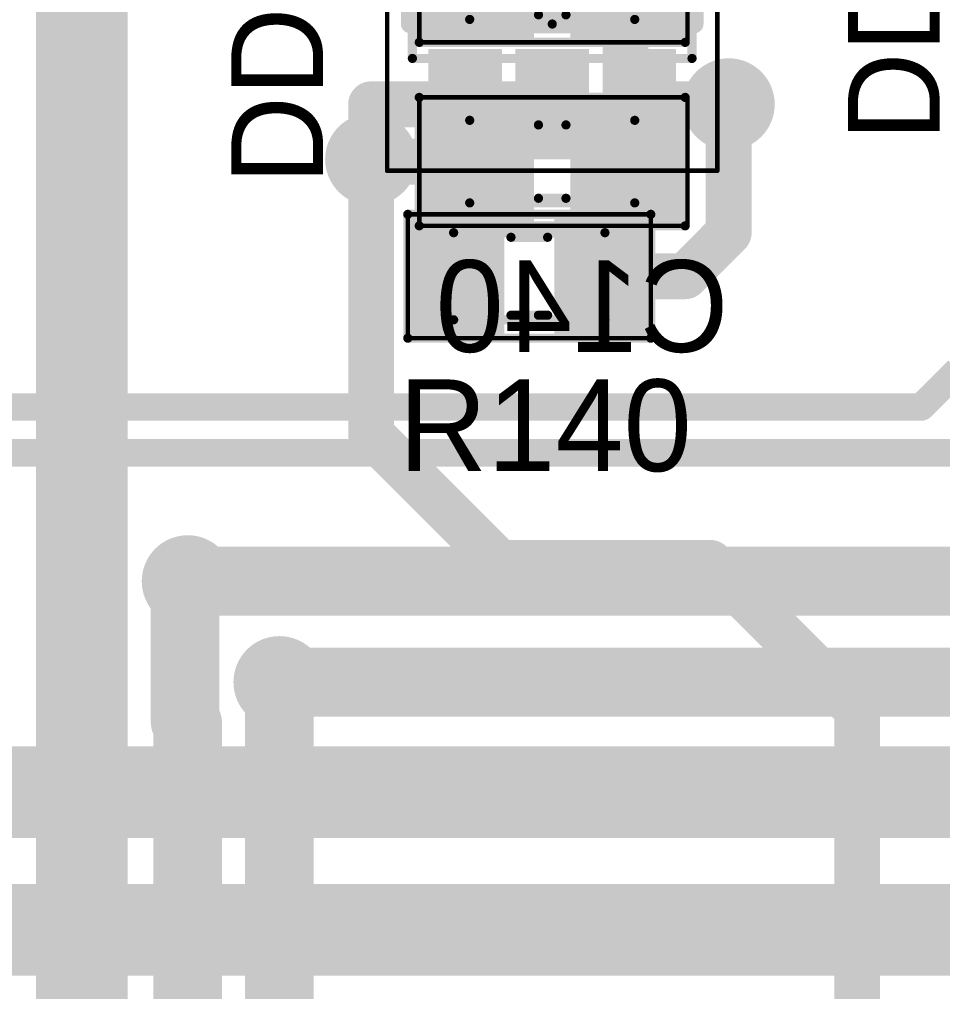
# Model space of a CAD drawing. Header units: millimetres. Extents: x 29 to 180, y 30 to 200.
# Drawn here: x 62.76 to 72.83, y 175.63 to 186.22 of the extents above; entities that cross this region are included whole.
import ezdxf

# ---------------------------------------------------------------- set-up
doc = ezdxf.new("R2010")
doc.units = ezdxf.units.MM
for name, color, linetype in [('BottomLayer', 5, 'Continuous'), ('BottomOverlay', 54, 'Continuous'), ('BottomPaste', 16, 'Continuous'), ('BottomSolder', 6, 'Continuous'), ('Mechanical13', 56, 'Continuous'), ('Mechanical15', 56, 'Continuous'), ('MultiLayer', 9, 'Continuous'), ('TopLayer', 1, 'Continuous'), ('TopOverlay', 2, 'Continuous'), ('TopPaste', 8, 'Continuous'), ('TopSolder', 216, 'Continuous'), ('ViaHoleLayer', 16, 'Continuous')]:
    doc.layers.add(name, color=color, linetype=linetype)

# ---------------------------------------------------------------- blocks, each defined once
blk = doc.blocks.new('SMD_C_0603_B_700')
at = {"layer": 'BottomLayer'}
for points in [[(-1.29999994, 0.5499989), (-1.29999994, -0.5499989), (-0.30000194, 0.5499989), (-0.30000194, -0.5499989)], [(0.2999994, 0.5499989), (0.2999994, -0.5499989), (1.2999974, 0.5499989), (1.2999974, -0.5499989)]]:
    blk.add_solid(points, dxfattribs=at)
at = {"layer": 'BottomOverlay', "const_width": 0.0999998}
for points in [[(-1.44999964, 0.7000011399999999), (-1.44999964, -0.7000011399999999)], [(1.44999964, 0.7000011399999999), (-1.44999964, 0.7000011399999999)], [(1.44999964, 0.7000011399999999), (1.44999964, -0.7000011399999999)], [(0.1499997, 0.40000174), (-0.1499997, 0.40000174)], [(0.1499997, -0.3999992), (-0.1499997, -0.3999992)], [(1.44999964, -0.7000011399999999), (-1.44999964, -0.7000011399999999)]]:
    blk.add_lwpolyline(points, dxfattribs=at)
at = {"layer": 'BottomOverlay', "const_width": 0.0499999}
for points in [[(-1.47499832, 0.7000011399999999, 1), (-1.42500096, 0.7000011399999999, 1)], [(-1.47499832, 0.7000011399999999, 1), (-1.42500096, 0.7000011399999999, 1)], [(1.42500096, 0.7000011399999999, 1), (1.47499832, 0.7000011399999999, 1)], [(1.42500096, 0.7000011399999999, 1), (1.47499832, 0.7000011399999999, 1)], [(-0.17499838, 0.40000174, 1), (-0.12500102, 0.40000174, 1)], [(0.12500102, 0.40000174, 1), (0.17499838, 0.40000174, 1)], [(-0.17499838, -0.3999992, 1), (-0.12500102, -0.3999992, 1)], [(0.12500102, -0.3999992, 1), (0.17499838, -0.3999992, 1)], [(-1.47499832, -0.7000011399999999, 1), (-1.42500096, -0.7000011399999999, 1)], [(-1.47499832, -0.7000011399999999, 1), (-1.42500096, -0.7000011399999999, 1)], [(1.42500096, -0.7000011399999999, 1), (1.47499832, -0.7000011399999999, 1)], [(1.42500096, -0.7000011399999999, 1), (1.47499832, -0.7000011399999999, 1)]]:
    blk.add_lwpolyline(points, format="xyb", close=True, dxfattribs=at)
at = {"layer": 'BottomPaste'}
for points in [[(-1.29999994, 0.5499989), (-1.29999994, -0.5499989), (-0.30000194, 0.5499989), (-0.30000194, -0.5499989)], [(0.2999994, 0.5499989), (0.2999994, -0.5499989), (1.2999974, 0.5499989), (1.2999974, -0.5499989)]]:
    blk.add_solid(points, dxfattribs=at)
at = {"layer": 'BottomSolder'}
for points in [[(-1.40159994, 0.6515989), (-1.40159994, -0.6515989), (-0.19840194, 0.6515989), (-0.19840194, -0.6515989)], [(0.1983994, 0.6515989), (0.1983994, -0.6515989), (1.4015974, 0.6515989), (1.4015974, -0.6515989)]]:
    blk.add_solid(points, dxfattribs=at)
at = {"layer": 'Mechanical13', "const_width": 0.0999998}
for points in [[(-0.90000074, 0.45000164), (-0.90000074, -0.4499991)], [(0.8999982, 0.45000164), (-0.90000074, 0.45000164)], [(0.8999982, 0.45000164), (0.8999982, -0.4499991)], [(0.8999982, -0.4499991), (-0.90000074, -0.4499991)]]:
    blk.add_lwpolyline(points, dxfattribs=at)
at = {"layer": 'Mechanical13', "const_width": 0.0499999}
for points in [[(-0.9249994199999999, 0.45000164, 1), (-0.8750020599999999, 0.45000164, 1)], [(-0.9249994199999999, 0.45000164, 1), (-0.8750020599999999, 0.45000164, 1)], [(0.8749995199999999, 0.45000164, 1), (0.9249968799999999, 0.45000164, 1)], [(0.8749995199999999, 0.45000164, 1), (0.9249968799999999, 0.45000164, 1)], [(-0.9249994199999999, -0.4499991, 1), (-0.8750020599999999, -0.4499991, 1)], [(-0.9249994199999999, -0.4499991, 1), (-0.8750020599999999, -0.4499991, 1)], [(0.8749995199999999, -0.4499991, 1), (0.9249968799999999, -0.4499991, 1)], [(0.8749995199999999, -0.4499991, 1), (0.9249968799999999, -0.4499991, 1)]]:
    blk.add_lwpolyline(points, format="xyb", close=True, dxfattribs=at)
at = {"layer": 'Mechanical15', "const_width": 0.0499999}
for points in [[(-1.47500086, 0.7000011399999999), (-1.47500086, -0.7000011399999999)], [(1.44999964, 0.7000011399999999), (-1.47500086, 0.7000011399999999)], [(1.44999964, 0.7000011399999999), (1.44999964, -0.7000011399999999)], [(1.44999964, -0.7000011399999999), (-1.47500086, -0.7000011399999999)]]:
    blk.add_lwpolyline(points, dxfattribs=at)
at = {"layer": 'Mechanical15', "const_width": 0.02499868}
for points in [[(-1.4875002, 0.7000011399999999, 1), (-1.46250152, 0.7000011399999999, 1)], [(-1.4875002, 0.7000011399999999, 1), (-1.46250152, 0.7000011399999999, 1)], [(1.4375003, 0.7000011399999999, 1), (1.46249898, 0.7000011399999999, 1)], [(1.4375003, 0.7000011399999999, 1), (1.46249898, 0.7000011399999999, 1)], [(-1.4875002, -0.7000011399999999, 1), (-1.46250152, -0.7000011399999999, 1)], [(-1.4875002, -0.7000011399999999, 1), (-1.46250152, -0.7000011399999999, 1)], [(1.4375003, -0.7000011399999999, 1), (1.46249898, -0.7000011399999999, 1)], [(1.4375003, -0.7000011399999999, 1), (1.46249898, -0.7000011399999999, 1)]]:
    blk.add_lwpolyline(points, format="xyb", close=True, dxfattribs=at)
blk = doc.blocks.new('SMD_C_0603_B_702')
at = {"layer": 'BottomLayer'}
for points in [[(-1.29999994, 0.5499989), (-1.29999994, -0.5499989), (-0.30000194, 0.5499989), (-0.30000194, -0.5499989)], [(0.2999994, 0.5499989), (0.2999994, -0.5499989), (1.2999974, 0.5499989), (1.2999974, -0.5499989)]]:
    blk.add_solid(points, dxfattribs=at)
at = {"layer": 'BottomOverlay', "const_width": 0.0999998}
for points in [[(-1.44999964, 0.7000011399999999), (-1.44999964, -0.7000011399999999)], [(1.44999964, 0.7000011399999999), (-1.44999964, 0.7000011399999999)], [(1.44999964, 0.7000011399999999), (1.44999964, -0.7000011399999999)], [(0.1499997, 0.40000174), (-0.1499997, 0.40000174)], [(0.1499997, -0.3999992), (-0.1499997, -0.3999992)], [(1.44999964, -0.7000011399999999), (-1.44999964, -0.7000011399999999)]]:
    blk.add_lwpolyline(points, dxfattribs=at)
at = {"layer": 'BottomOverlay', "const_width": 0.0499999}
for points in [[(-1.47499832, 0.7000011399999999, 1), (-1.42500096, 0.7000011399999999, 1)], [(-1.47499832, 0.7000011399999999, 1), (-1.42500096, 0.7000011399999999, 1)], [(1.42500096, 0.7000011399999999, 1), (1.47499832, 0.7000011399999999, 1)], [(1.42500096, 0.7000011399999999, 1), (1.47499832, 0.7000011399999999, 1)], [(-0.17499838, 0.40000174, 1), (-0.12500102, 0.40000174, 1)], [(0.12500102, 0.40000174, 1), (0.17499838, 0.40000174, 1)], [(-0.17499838, -0.3999992, 1), (-0.12500102, -0.3999992, 1)], [(0.12500102, -0.3999992, 1), (0.17499838, -0.3999992, 1)], [(-1.47499832, -0.7000011399999999, 1), (-1.42500096, -0.7000011399999999, 1)], [(-1.47499832, -0.7000011399999999, 1), (-1.42500096, -0.7000011399999999, 1)], [(1.42500096, -0.7000011399999999, 1), (1.47499832, -0.7000011399999999, 1)], [(1.42500096, -0.7000011399999999, 1), (1.47499832, -0.7000011399999999, 1)]]:
    blk.add_lwpolyline(points, format="xyb", close=True, dxfattribs=at)
at = {"layer": 'BottomPaste'}
for points in [[(-1.29999994, 0.5499989), (-1.29999994, -0.5499989), (-0.30000194, 0.5499989), (-0.30000194, -0.5499989)], [(0.2999994, 0.5499989), (0.2999994, -0.5499989), (1.2999974, 0.5499989), (1.2999974, -0.5499989)]]:
    blk.add_solid(points, dxfattribs=at)
at = {"layer": 'BottomSolder'}
for points in [[(-1.40159994, 0.6515989), (-1.40159994, -0.6515989), (-0.19840194, 0.6515989), (-0.19840194, -0.6515989)], [(0.1983994, 0.6515989), (0.1983994, -0.6515989), (1.4015974, 0.6515989), (1.4015974, -0.6515989)]]:
    blk.add_solid(points, dxfattribs=at)
at = {"layer": 'Mechanical13', "const_width": 0.0999998}
for points in [[(-0.90000074, 0.45000164), (-0.90000074, -0.4499991)], [(0.8999982, 0.45000164), (-0.90000074, 0.45000164)], [(0.8999982, 0.45000164), (0.8999982, -0.4499991)], [(0.8999982, -0.4499991), (-0.90000074, -0.4499991)]]:
    blk.add_lwpolyline(points, dxfattribs=at)
at = {"layer": 'Mechanical13', "const_width": 0.0499999}
for points in [[(-0.9249994199999999, 0.45000164, 1), (-0.8750020599999999, 0.45000164, 1)], [(-0.9249994199999999, 0.45000164, 1), (-0.8750020599999999, 0.45000164, 1)], [(0.8749995199999999, 0.45000164, 1), (0.9249968799999999, 0.45000164, 1)], [(0.8749995199999999, 0.45000164, 1), (0.9249968799999999, 0.45000164, 1)], [(-0.9249994199999999, -0.4499991, 1), (-0.8750020599999999, -0.4499991, 1)], [(-0.9249994199999999, -0.4499991, 1), (-0.8750020599999999, -0.4499991, 1)], [(0.8749995199999999, -0.4499991, 1), (0.9249968799999999, -0.4499991, 1)], [(0.8749995199999999, -0.4499991, 1), (0.9249968799999999, -0.4499991, 1)]]:
    blk.add_lwpolyline(points, format="xyb", close=True, dxfattribs=at)
at = {"layer": 'Mechanical15', "const_width": 0.0499999}
for points in [[(-1.47500086, 0.7000011399999999), (-1.47500086, -0.7000011399999999)], [(1.44999964, 0.7000011399999999), (-1.47500086, 0.7000011399999999)], [(1.44999964, 0.7000011399999999), (1.44999964, -0.7000011399999999)], [(1.44999964, -0.7000011399999999), (-1.47500086, -0.7000011399999999)]]:
    blk.add_lwpolyline(points, dxfattribs=at)
at = {"layer": 'Mechanical15', "const_width": 0.02499868}
for points in [[(-1.4875002, 0.7000011399999999, 1), (-1.46250152, 0.7000011399999999, 1)], [(-1.4875002, 0.7000011399999999, 1), (-1.46250152, 0.7000011399999999, 1)], [(1.4375003, 0.7000011399999999, 1), (1.46249898, 0.7000011399999999, 1)], [(1.4375003, 0.7000011399999999, 1), (1.46249898, 0.7000011399999999, 1)], [(-1.4875002, -0.7000011399999999, 1), (-1.46250152, -0.7000011399999999, 1)], [(-1.4875002, -0.7000011399999999, 1), (-1.46250152, -0.7000011399999999, 1)], [(1.4375003, -0.7000011399999999, 1), (1.46249898, -0.7000011399999999, 1)], [(1.4375003, -0.7000011399999999, 1), (1.46249898, -0.7000011399999999, 1)]]:
    blk.add_lwpolyline(points, format="xyb", close=True, dxfattribs=at)
blk = doc.blocks.new('SOT_23_DBV__762')
at = {"layer": 'Mechanical13', "const_width": 0.0999998}
for points in [[(-0.8750020599999999, 1.52500076), (-0.8750020599999999, -1.52499822)], [(-0.8750020599999999, 1.52500076), (0.8749995199999999, 1.52500076)], [(0.8749995199999999, 1.52500076), (0.8749995199999999, -1.52499822)], [(-0.8750020599999999, -1.52499822), (0.8749995199999999, -1.52499822)]]:
    blk.add_lwpolyline(points, dxfattribs=at)
at = {"layer": 'Mechanical13', "const_width": 0.0499999}
for points in [[(-0.90000074, 1.52500076, 1), (-0.85000338, 1.52500076, 1)], [(-0.90000074, 1.52500076, 1), (-0.85000338, 1.52500076, 1)], [(0.85000084, 1.52500076, 1), (0.8999982, 1.52500076, 1)], [(0.85000084, 1.52500076, 1), (0.8999982, 1.52500076, 1)], [(-0.90000074, -1.52499822, 1), (-0.85000338, -1.52499822, 1)], [(-0.90000074, -1.52499822, 1), (-0.85000338, -1.52499822, 1)], [(0.85000084, -1.52499822, 1), (0.8999982, -1.52499822, 1)], [(0.85000084, -1.52499822, 1), (0.8999982, -1.52499822, 1)]]:
    blk.add_lwpolyline(points, format="xyb", close=True, dxfattribs=at)
at = {"layer": 'Mechanical15'}
for points, const_width in [([(-2.10000088, 1.80000148), (-2.10000088, -1.79999894)], 0.0499999), ([(-2.10000088, 1.80000148), (2.09999834, 1.80000148)], 0.0499999), ([(2.09999834, 1.80000148), (2.09999834, -1.79999894)], 0.0499999), ([(0, 0.50000154), (0, -0.499999)], 0.0999998), ([(-0.50000154, 0), (0.499999, 0)], 0.0999998), ([(-2.10000088, -1.79999894), (2.09999834, -1.79999894)], 0.0499999)]:
    blk.add_lwpolyline(points, dxfattribs=dict(at, const_width=const_width))
for points, const_width in [([(-2.11250022, 1.80000148, 1), (-2.08750154, 1.80000148, 1)], 0.02499868), ([(-2.11250022, 1.80000148, 1), (-2.08750154, 1.80000148, 1)], 0.02499868), ([(2.087499, 1.80000148, 1), (2.11249768, 1.80000148, 1)], 0.02499868), ([(2.087499, 1.80000148, 1), (2.11249768, 1.80000148, 1)], 0.02499868), ([(-0.02499868, 0.50000154, 1), (0.02499868, 0.50000154, 1)], 0.0499999), ([(-0.52500022, 0, 1), (-0.47500286, 0, 1)], 0.0499999), ([(0.47500032, 0, 1), (0.52499768, 0, 1)], 0.0499999), ([(-0.02499868, -0.499999, 1), (0.02499868, -0.499999, 1)], 0.0499999), ([(-2.11250022, -1.79999894, 1), (-2.08750154, -1.79999894, 1)], 0.02499868), ([(-2.11250022, -1.79999894, 1), (-2.08750154, -1.79999894, 1)], 0.02499868), ([(2.087499, -1.79999894, 1), (2.11249768, -1.79999894, 1)], 0.02499868), ([(2.087499, -1.79999894, 1), (2.11249768, -1.79999894, 1)], 0.02499868)]:
    blk.add_lwpolyline(points, format="xyb", close=True, dxfattribs=dict(at, const_width=const_width))
at = {"layer": 'TopLayer'}
for points in [[(-0.8750020599999999, 0.6500012399999999), (-0.8750020599999999, 1.25000004), (-1.87500006, 0.6500012399999999), (-1.87500006, 1.25000004)], [(1.87499752, 0.6500012399999999), (1.87499752, 1.25000004), (0.8749995199999999, 0.6500012399999999), (0.8749995199999999, 1.25000004)], [(-0.8750020599999999, -0.2999994), (-0.8750020599999999, 0.2999994), (-1.87500006, -0.2999994), (-1.87500006, 0.2999994)], [(-0.8750020599999999, -1.2499975), (-0.8750020599999999, -0.6499986999999999), (-1.87500006, -1.2499975), (-1.87500006, -0.6499986999999999)], [(1.87499752, -1.2499975), (1.87499752, -0.6499986999999999), (0.8749995199999999, -1.2499975), (0.8749995199999999, -0.6499986999999999)]]:
    blk.add_solid(points, dxfattribs=at)
at = {"layer": 'TopOverlay'}
for points, const_width in [([(-1.25000004, 1.80000148, 1), (-1.50000208, 1.80000148, 1)], 0.2499995), ([(-1.56250132, 1.80000148, 1), (-1.43750284, 1.80000148, 1)], 0.12499848), ([(-1.31249928, 1.80000148, 1), (-1.1875008, 1.80000148, 1)], 0.12499848), ([(-0.55000144, 1.54999944, 1), (-0.45000164, 1.54999944, 1)], 0.0999998), ([(-0.55000144, 1.54999944, 1), (-0.45000164, 1.54999944, 1)], 0.0999998), ([(0.4499991, 1.54999944, 1), (0.5499989, 1.54999944, 1)], 0.0999998), ([(0.4499991, 1.54999944, 1), (0.5499989, 1.54999944, 1)], 0.0999998), ([(-0.55000144, -1.54999944, 1), (-0.45000164, -1.54999944, 1)], 0.0999998), ([(-0.55000144, -1.54999944, 1), (-0.45000164, -1.54999944, 1)], 0.0999998), ([(0.4499991, -1.54999944, 1), (0.5499989, -1.54999944, 1)], 0.0999998), ([(0.4499991, -1.54999944, 1), (0.5499989, -1.54999944, 1)], 0.0999998)]:
    blk.add_lwpolyline(points, format="xyb", close=True, dxfattribs=dict(at, const_width=const_width))
at = {"layer": 'TopOverlay', "const_width": 0.1999996}
for points in [[(-0.50000154, 1.54999944), (0.499999, 1.54999944)], [(-0.50000154, 1.54999944), (-0.50000154, -1.54999944)], [(0.499999, 1.54999944), (0.499999, -1.54999944)], [(-0.50000154, -1.54999944), (0.499999, -1.54999944)]]:
    blk.add_lwpolyline(points, dxfattribs=at)
at = {"layer": 'TopPaste'}
for points in [[(-0.8750020599999999, 0.6500012399999999), (-0.8750020599999999, 1.25000004), (-1.87500006, 0.6500012399999999), (-1.87500006, 1.25000004)], [(1.87499752, 0.6500012399999999), (1.87499752, 1.25000004), (0.8749995199999999, 0.6500012399999999), (0.8749995199999999, 1.25000004)], [(-0.8750020599999999, -0.2999994), (-0.8750020599999999, 0.2999994), (-1.87500006, -0.2999994), (-1.87500006, 0.2999994)], [(-0.8750020599999999, -1.2499975), (-0.8750020599999999, -0.6499986999999999), (-1.87500006, -1.2499975), (-1.87500006, -0.6499986999999999)], [(1.87499752, -1.2499975), (1.87499752, -0.6499986999999999), (0.8749995199999999, -1.2499975), (0.8749995199999999, -0.6499986999999999)]]:
    blk.add_solid(points, dxfattribs=at)
at = {"layer": 'TopSolder'}
for points in [[(-0.77340206, 0.54840124), (-0.77340206, 1.35160004), (-1.97660006, 0.54840124), (-1.97660006, 1.35160004)], [(1.97659752, 0.54840124), (1.97659752, 1.35160004), (0.77339952, 0.54840124), (0.77339952, 1.35160004)], [(-0.77340206, -0.4015994), (-0.77340206, 0.4015994), (-1.97660006, -0.4015994), (-1.97660006, 0.4015994)], [(-0.77340206, -1.3515975), (-0.77340206, -0.5483987), (-1.97660006, -1.3515975), (-1.97660006, -0.5483987)], [(1.97659752, -1.3515975), (1.97659752, -0.5483987), (0.77339952, -1.3515975), (0.77339952, -0.5483987)]]:
    blk.add_solid(points, dxfattribs=at)
blk = doc.blocks.new('SMD_R_0603_879')
at = {"layer": 'Mechanical13', "const_width": 0.0999998}
for points in [[(-0.8249996199999999, 0.47500032), (-0.8249996199999999, -0.47500032)], [(0.8249996199999999, 0.47500032), (-0.8249996199999999, 0.47500032)], [(0.8249996199999999, 0.47500032), (0.8249996199999999, -0.47500032)], [(0.8249996199999999, -0.47500032), (-0.8249996199999999, -0.47500032)]]:
    blk.add_lwpolyline(points, dxfattribs=at)
at = {"layer": 'Mechanical13', "const_width": 0.0499999}
for points in [[(-0.8499983, 0.47500032, 1), (-0.80000094, 0.47500032, 1)], [(-0.8499983, 0.47500032, 1), (-0.80000094, 0.47500032, 1)], [(0.80000094, 0.47500032, 1), (0.8499983, 0.47500032, 1)], [(0.80000094, 0.47500032, 1), (0.8499983, 0.47500032, 1)], [(-0.8499983, -0.47500032, 1), (-0.80000094, -0.47500032, 1)], [(-0.8499983, -0.47500032, 1), (-0.80000094, -0.47500032, 1)], [(0.80000094, -0.47500032, 1), (0.8499983, -0.47500032, 1)], [(0.80000094, -0.47500032, 1), (0.8499983, -0.47500032, 1)]]:
    blk.add_lwpolyline(points, format="xyb", close=True, dxfattribs=at)
at = {"layer": 'Mechanical15', "const_width": 0.0499999}
for points in [[(-1.32500116, 0.67499992), (-1.32500116, -0.67499992)], [(1.32500116, 0.67499992), (-1.32500116, 0.67499992)], [(1.32500116, 0.67499992), (1.32500116, -0.67499992)], [(1.32500116, -0.67499992), (-1.32500116, -0.67499992)]]:
    blk.add_lwpolyline(points, dxfattribs=at)
at = {"layer": 'Mechanical15', "const_width": 0.02499868}
for points in [[(-1.3375005, 0.67499992, 1), (-1.31250182, 0.67499992, 1)], [(-1.3375005, 0.67499992, 1), (-1.31250182, 0.67499992, 1)], [(1.31250182, 0.67499992, 1), (1.3375005, 0.67499992, 1)], [(1.31250182, 0.67499992, 1), (1.3375005, 0.67499992, 1)], [(-1.3375005, -0.67499992, 1), (-1.31250182, -0.67499992, 1)], [(-1.3375005, -0.67499992, 1), (-1.31250182, -0.67499992, 1)], [(1.31250182, -0.67499992, 1), (1.3375005, -0.67499992, 1)], [(1.31250182, -0.67499992, 1), (1.3375005, -0.67499992, 1)]]:
    blk.add_lwpolyline(points, format="xyb", close=True, dxfattribs=at)
at = {"layer": 'TopLayer'}
for points in [[(-0.37500052, -0.52500022), (-0.37500052, 0.52500022), (-1.17499892, -0.52500022), (-1.17499892, 0.52500022)], [(1.17499892, -0.52500022), (1.17499892, 0.52500022), (0.37500052, -0.52500022), (0.37500052, 0.52500022)]]:
    blk.add_solid(points, dxfattribs=at)
at = {"layer": 'TopOverlay', "const_width": 0.0999998}
for points in [[(1.32500116, 0.67499992), (-1.32500116, 0.67499992)], [(-1.32500116, 0.67499992), (-1.32500116, -0.67499992)], [(1.32500116, 0.67499992), (1.32500116, -0.67499992)], [(-0.0999998, 0.42500042), (-0.1999996, 0.42500042)], [(0.0999998, 0.42500042), (-0.0999998, 0.42500042)], [(0.1999996, 0.42500042), (0.0999998, 0.42500042)], [(0.1999996, -0.42500042), (-0.1999996, -0.42500042)], [(1.32500116, -0.67499992), (-1.32500116, -0.67499992)]]:
    blk.add_lwpolyline(points, dxfattribs=at)
at = {"layer": 'TopOverlay', "const_width": 0.0499999}
for points in [[(-1.34999984, 0.67499992, 1), (-1.30000248, 0.67499992, 1)], [(-1.34999984, 0.67499992, 1), (-1.30000248, 0.67499992, 1)], [(1.30000248, 0.67499992, 1), (1.34999984, 0.67499992, 1)], [(1.30000248, 0.67499992, 1), (1.34999984, 0.67499992, 1)], [(-0.22499828, 0.42500042, 1), (-0.17500092, 0.42500042, 1)], [(-0.12499848, 0.42500042, 1), (-0.07500111999999999, 0.42500042, 1)], [(-0.12499848, 0.42500042, 1), (-0.07500111999999999, 0.42500042, 1)], [(0.07500111999999999, 0.42500042, 1), (0.12499848, 0.42500042, 1)], [(0.07500111999999999, 0.42500042, 1), (0.12499848, 0.42500042, 1)], [(0.17500092, 0.42500042, 1), (0.22499828, 0.42500042, 1)], [(-0.22499828, -0.42500042, 1), (-0.17500092, -0.42500042, 1)], [(0.17500092, -0.42500042, 1), (0.22499828, -0.42500042, 1)], [(-1.34999984, -0.67499992, 1), (-1.30000248, -0.67499992, 1)], [(-1.34999984, -0.67499992, 1), (-1.30000248, -0.67499992, 1)], [(1.30000248, -0.67499992, 1), (1.34999984, -0.67499992, 1)], [(1.30000248, -0.67499992, 1), (1.34999984, -0.67499992, 1)]]:
    blk.add_lwpolyline(points, format="xyb", close=True, dxfattribs=at)
at = {"layer": 'TopPaste'}
for points in [[(-0.37500052, -0.52500022), (-0.37500052, 0.52500022), (-1.17499892, -0.52500022), (-1.17499892, 0.52500022)], [(1.17499892, -0.52500022), (1.17499892, 0.52500022), (0.37500052, -0.52500022), (0.37500052, 0.52500022)]]:
    blk.add_solid(points, dxfattribs=at)
at = {"layer": 'TopSolder'}
for points in [[(-0.27340052, -0.6266002199999999), (-0.27340052, 0.6266002199999999), (-1.27659892, -0.6266002199999999), (-1.27659892, 0.6266002199999999)], [(1.27659892, -0.6266002199999999), (1.27659892, 0.6266002199999999), (0.27340052, -0.6266002199999999), (0.27340052, 0.6266002199999999)]]:
    blk.add_solid(points, dxfattribs=at)

msp = doc.modelspace()

# ---------------------------------------------------------------- linework, layer by layer
at = {"layer": 'BottomLayer'}
for points, const_width in [([(63.44599706, 174.95400366), (63.44599706, 194.34599688)], 1.00000054), ([(69.37499713999999, 185.30000024), (69.37499713999999, 186.67497336)], 0.499999), ([(69.37499713999999, 184.6750053), (69.37499713999999, 185.30000024)], 0.499999), ([(69.37499713999999, 185.30000024), (70.50000124, 185.30000024)], 0.499999), ([(66.60000142, 181.70000236), (66.60000142, 184.70000144)], 0.499999), ([(66.60000142, 184.70000144), (66.6250001, 184.67500276)], 0.499999), ([(66.6250001, 184.67500276), (67.77500033999999, 184.67500276)], 0.499999), ([(69.37499713999999, 184.6750053), (69.37499968, 184.67500276)], 0.499999), ([(69.37499968, 184.67500276), (69.55000059999999, 184.50000184)], 0.499999), ([(66.60000142, 181.70000236), (68.0000037, 180.30000008)], 0.499999), ([(68.0000037, 180.30000008), (70.30000163999999, 180.30000008)], 0.499999), ([(70.30000163999999, 180.30000008), (71.90000098, 178.70000074)], 0.499999), ([(64.57099862, 180.07099876), (64.60000034, 180.10000048)], 0.75000104), ([(64.57099862, 178.57377544), (64.57099862, 180.07099876)], 0.75000104), ([(65.60000088, 122.30000178), (65.60000088, 179.00000014)], 0.75000104), ([(64.57099862, 178.57377544), (64.60000034, 178.54477372)], 0.75000104), ([(64.60000034, 121.52500206), (64.60000034, 178.54477372)], 0.75000104), ([(71.90000098, 132.00000016), (71.90000098, 178.70000074)], 0.499999)]:
    msp.add_lwpolyline(points, dxfattribs=dict(at, const_width=const_width))
for points, const_width in [([(70.30000163999999, 185.30000024, 1), (70.70000084, 185.30000024, 1)], 0.3999992), ([(69.24999866, 185.30000024, 1), (69.49999561999999, 185.30000024, 1)], 0.2499995), ([(69.24999866, 185.30000024, 1), (69.49999561999999, 185.30000024, 1)], 0.2499995), ([(69.24999866, 185.30000024, 1), (69.49999561999999, 185.30000024, 1)], 0.2499995), ([(70.37500276, 185.30000024, 1), (70.62499971999999, 185.30000024, 1)], 0.2499995), ([(66.40000182, 184.70000144, 1), (66.80000102, 184.70000144, 1)], 0.3999992), ([(66.47500294, 184.70000144, 1), (66.7249999, 184.70000144, 1)], 0.2499995), ([(66.47500294, 184.70000144, 1), (66.7249999, 184.70000144, 1)], 0.2499995), ([(66.50000161999999, 184.67500276, 1), (66.74999858, 184.67500276, 1)], 0.2499995), ([(66.50000161999999, 184.67500276, 1), (66.74999858, 184.67500276, 1)], 0.2499995), ([(67.65000186, 184.67500276, 1), (67.89999882, 184.67500276, 1)], 0.2499995), ([(69.24999866, 184.6750053, 1), (69.49999561999999, 184.6750053, 1)], 0.2499995), ([(69.24999866, 184.6750053, 1), (69.49999561999999, 184.6750053, 1)], 0.2499995), ([(69.2500012, 184.67500276, 1), (69.49999815999999, 184.67500276, 1)], 0.2499995), ([(69.2500012, 184.67500276, 1), (69.49999815999999, 184.67500276, 1)], 0.2499995), ([(69.42500212, 184.50000184, 1), (69.67499907999999, 184.50000184, 1)], 0.2499995), ([(66.47500294, 181.70000236, 1), (66.7249999, 181.70000236, 1)], 0.2499995), ([(66.47500294, 181.70000236, 1), (66.7249999, 181.70000236, 1)], 0.2499995), ([(64.40000074, 180.10000048, 1), (64.79999993999999, 180.10000048, 1)], 0.3999992), ([(67.87500521999999, 180.30000008, 1), (68.12500218, 180.30000008, 1)], 0.2499995), ([(67.87500521999999, 180.30000008, 1), (68.12500218, 180.30000008, 1)], 0.2499995), ([(70.17500316, 180.30000008, 1), (70.42500011999999, 180.30000008, 1)], 0.2499995), ([(70.17500316, 180.30000008, 1), (70.42500011999999, 180.30000008, 1)], 0.2499995), ([(64.38349835999999, 180.07099876, 1), (64.75849887999999, 180.07099876, 1)], 0.37500052), ([(64.38349835999999, 180.07099876, 1), (64.75849887999999, 180.07099876, 1)], 0.37500052), ([(64.41250008, 180.10000048, 1), (64.7875006, 180.10000048, 1)], 0.37500052), ([(65.40000128, 179.00000014, 1), (65.80000048, 179.00000014, 1)], 0.3999992), ([(65.41250062, 179.00000014, 1), (65.78750114, 179.00000014, 1)], 0.37500052), ([(64.38349835999999, 178.57377544, 1), (64.75849887999999, 178.57377544, 1)], 0.37500052), ([(64.38349835999999, 178.57377544, 1), (64.75849887999999, 178.57377544, 1)], 0.37500052), ([(64.41250008, 178.54477372, 1), (64.7875006, 178.54477372, 1)], 0.37500052), ([(64.41250008, 178.54477372, 1), (64.7875006, 178.54477372, 1)], 0.37500052), ([(71.7750025, 178.70000074, 1), (72.02499945999999, 178.70000074, 1)], 0.2499995), ([(71.7750025, 178.70000074, 1), (72.02499945999999, 178.70000074, 1)], 0.2499995)]:
    msp.add_lwpolyline(points, format="xyb", close=True, dxfattribs=dict(at, const_width=const_width))
at = {"layer": 'BottomSolder', "const_width": 0.5015992}
for points in [[(70.24920164, 185.30000024, 1), (70.75080084, 185.30000024, 1)], [(66.34920181999999, 184.70000144, 1), (66.85080101999999, 184.70000144, 1)], [(64.34920074, 180.10000048, 1), (64.85079994, 180.10000048, 1)], [(65.34920128, 179.00000014, 1), (65.85080047999999, 179.00000014, 1)]]:
    msp.add_lwpolyline(points, format="xyb", close=True, dxfattribs=at)
at = {"layer": 'MultiLayer', "const_width": 0.3999992}
for points in [[(70.30000163999999, 185.30000024, 1), (70.70000084, 185.30000024, 1)], [(66.40000182, 184.70000144, 1), (66.80000102, 184.70000144, 1)], [(64.40000074, 180.10000048, 1), (64.79999993999999, 180.10000048, 1)], [(65.40000128, 179.00000014, 1), (65.80000048, 179.00000014, 1)]]:
    msp.add_lwpolyline(points, format="xyb", close=True, dxfattribs=at)
at = {"layer": 'TopLayer'}
for points, const_width in [([(70.30000163999999, 185.30000024, 1), (70.70000084, 185.30000024, 1)], 0.3999992), ([(66.47500294, 185.30000024, 1), (66.7249999, 185.30000024, 1)], 0.2499995), ([(66.47500294, 185.30000024, 1), (66.7249999, 185.30000024, 1)], 0.2499995), ([(67.47500348, 185.2750041, 1), (67.72500044, 185.2750041, 1)], 0.2499995), ([(67.47500348, 185.2750041, 1), (67.72500044, 185.2750041, 1)], 0.2499995), ([(67.49999962, 185.30000024, 1), (67.74999658, 185.30000024, 1)], 0.2499995), ([(67.49999962, 185.30000024, 1), (67.74999658, 185.30000024, 1)], 0.2499995), ([(67.49999962, 185.30000024, 1), (67.74999658, 185.30000024, 1)], 0.2499995), ([(68.45000026, 185.30000024, 1), (68.69999722, 185.30000024, 1)], 0.2499995), ([(69.39999836, 185.30000024, 1), (69.64999532, 185.30000024, 1)], 0.2499995), ([(70.37500276, 185.30000024, 1), (70.62499971999999, 185.30000024, 1)], 0.2499995), ([(70.37500276, 185.30000024, 1), (70.62499971999999, 185.30000024, 1)], 0.2499995), ([(66.40000182, 184.70000144, 1), (66.80000102, 184.70000144, 1)], 0.3999992), ([(66.47500294, 184.70000144, 1), (66.7249999, 184.70000144, 1)], 0.2499995), ([(67.47500348, 184.2999997, 1), (67.72500044, 184.2999997, 1)], 0.2499995), ([(67.47500348, 184.2999997, 1), (67.72500044, 184.2999997, 1)], 0.2499995), ([(67.42500104, 184.24999726, 1), (67.674998, 184.24999726, 1)], 0.2499995), ([(67.42500104, 184.24999726, 1), (67.674998, 184.24999726, 1)], 0.2499995), ([(70.37500276, 183.9000005, 1), (70.62499971999999, 183.9000005, 1)], 0.2499995), ([(70.37500276, 183.9000005, 1), (70.62499971999999, 183.9000005, 1)], 0.2499995), ([(67.42500104, 183.42500272, 1), (67.674998, 183.42500272, 1)], 0.2499995), ([(68.97500047999999, 183.42500272, 1), (69.22499744, 183.42500272, 1)], 0.2499995), ([(69.90000497999999, 183.42500272, 1), (70.15000194, 183.42500272, 1)], 0.2499995), ([(69.90000497999999, 183.42500272, 1), (70.15000194, 183.42500272, 1)], 0.2499995), ([(72.52500354, 182.00000176, 1), (72.6750007, 182.00000176, 1)], 0.1499997), ([(72.52500354, 182.00000176, 1), (72.6750007, 182.00000176, 1)], 0.1499997), ([(64.63441988, 181.50000022, 1), (64.78441704, 181.50000022, 1)], 0.1499997), ([(64.82500116, 181.50000276, 1), (64.97499832, 181.50000276, 1)], 0.1499997), ([(64.40000074, 180.10000048, 1), (64.79999993999999, 180.10000048, 1)], 0.3999992), ([(64.41250008, 180.10000048, 1), (64.7875006, 180.10000048, 1)], 0.37500052), ([(65.40000128, 179.00000014, 1), (65.80000048, 179.00000014, 1)], 0.3999992), ([(65.41250062, 179.00000014, 1), (65.78750114, 179.00000014, 1)], 0.37500052)]:
    msp.add_lwpolyline(points, format="xyb", close=True, dxfattribs=dict(at, const_width=const_width))
for points, const_width in [([(66.60000142, 184.70000144), (66.60000142, 185.30000024)], 0.499999), ([(66.60000142, 185.30000024), (67.6249981, 185.30000024)], 0.499999), ([(67.60000196, 185.2750041), (67.6249981, 185.30000024)], 0.499999), ([(67.60000196, 184.2999997), (67.60000196, 185.2750041)], 0.499999), ([(67.6249981, 185.30000024), (68.57499874, 185.30000024)], 0.499999), ([(69.52499684, 185.30000024), (70.50000124, 185.30000024)], 0.499999), ([(70.50000124, 183.9000005), (70.50000124, 185.30000024)], 0.499999), ([(67.54999952, 184.24999726), (67.60000196, 184.2999997)], 0.499999), ([(67.54999952, 183.42500272), (67.54999952, 184.24999726)], 0.499999), ([(70.02500346, 183.42500272), (70.50000124, 183.9000005)], 0.499999), ([(69.09999896, 183.42500272), (70.02500346, 183.42500272)], 0.499999), ([(72.60000212, 182.00000176), (73.00000132, 182.40000096)], 0.2999994), ([(56.3000017, 182.00000176), (72.60000212, 182.00000176)], 0.2999994), ([(54.80000216, 181.50000276), (64.89999974, 181.50000276)], 0.2999994), ([(64.70941846, 181.50000022), (73.40000051999999, 181.50000022)], 0.2999994), ([(64.60000034, 180.10000048), (104.65000152, 180.10000048)], 0.75000104), ([(65.60000088, 179.00000014), (102.60000054, 179.00000014)], 0.75000104), ([(54.40000042, 177.8), (85.60000151999999, 177.8)], 1.00000054), ([(55.78556026, 176.30000046), (84.30000158, 176.30000046)], 1.00000054)]:
    msp.add_lwpolyline(points, dxfattribs=dict(at, const_width=const_width))
at = {"layer": 'TopSolder', "const_width": 0.5015992}
for points in [[(70.24920164, 185.30000024, 1), (70.75080084, 185.30000024, 1)], [(66.34920181999999, 184.70000144, 1), (66.85080101999999, 184.70000144, 1)], [(64.34920074, 180.10000048, 1), (64.85079994, 180.10000048, 1)], [(65.34920128, 179.00000014, 1), (65.85080047999999, 179.00000014, 1)]]:
    msp.add_lwpolyline(points, format="xyb", close=True, dxfattribs=at)
at = {"layer": 'ViaHoleLayer', "const_width": 0.2499995}
for points in [[(70.37500276, 185.30000024, 1), (70.62499971999999, 185.30000024, 1)], [(66.47500294, 184.70000144, 1), (66.7249999, 184.70000144, 1)], [(64.47500185999999, 180.10000048, 1), (64.72499882, 180.10000048, 1)], [(65.4750024, 179.00000014, 1), (65.72499936, 179.00000014, 1)]]:
    msp.add_lwpolyline(points, format="xyb", close=True, dxfattribs=at)

# ---------------------------------------------------------------- block references
for name, p, rotation in [('SOT_23_DBV__762', (68.57499874, 186.6750013), 90), ('SMD_C_0603_B_700', (68.5749962, 186.67497336), 180), ('SMD_C_0603_B_702', (68.57499874, 184.67500276), 180), ('SMD_R_0603_879', (68.32499924, 183.42500272), 180)]:
    msp.add_blockref(name, p, dxfattribs=dict(rotation=rotation))

# ---------------------------------------------------------------- texts
at = {"layer": 'BottomOverlay', "text_generation_flag": 2}
msp.add_text('C140', height=1.00000054, dxfattribs=at).set_placement((70.50000124, 182.60000056))
at = {"layer": 'TopOverlay'}
for s, p in [('DD29', (72.80000172, 184.90000104)), ('DD27', (66.0750012, 184.42500072))]:
    msp.add_text(s, height=1.00000054, rotation=90, dxfattribs=at).set_placement(p)
msp.add_text('R140', height=1.00000054, dxfattribs=at).set_placement((66.90000082, 181.30000062))

doc.saveas('drawing.dxf')
